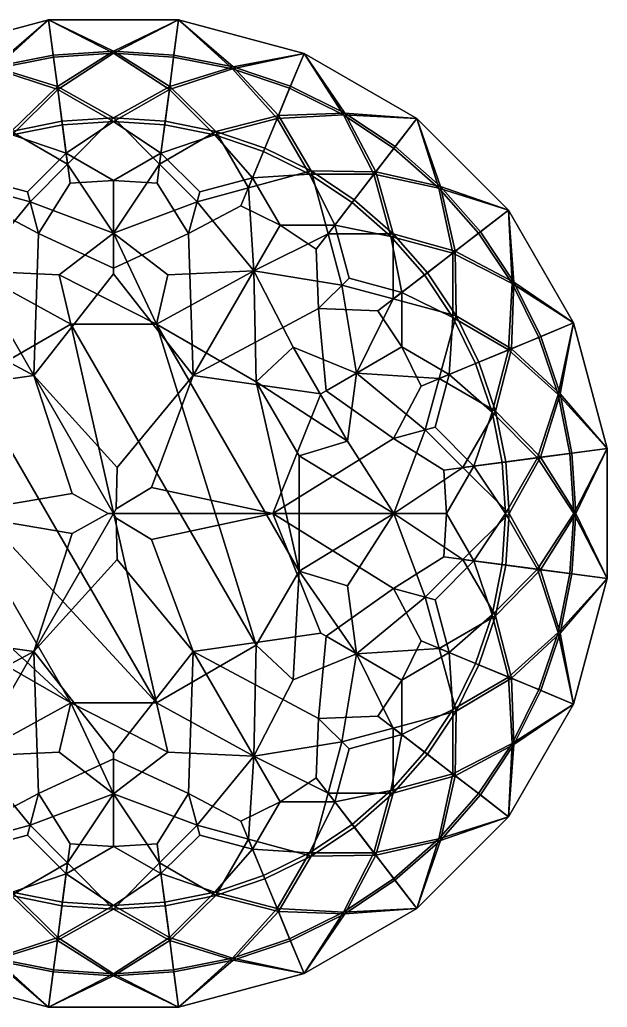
# Model space of a CAD drawing. Extents: x -1.74 to -0.37, y -0.68 to 0.68.
# Drawn here: x -1.185 to -0.37, y -0.685 to 0.685 of the extents above; entities that cross this region are included whole.
import ezdxf

# ---------------------------------------------------------------- set-up
doc = ezdxf.new("R2010")
doc.units = 0
doc.layers.add('Cylinder4', color=15, linetype='CONTINUOUS')

msp = doc.modelspace()

# ---------------------------------------------------------------- linework, layer by layer
at = {"layer": 'Cylinder4', "color": 0}
for points in [[(-1.318884, 0.637855, 0.669455), (-1.144791, 0.684504, 0.669455), (-1.144791, 0.684504, 0.686345), (-1.318884, 0.637855, 0.686345)], [(-1.2198, 0.61629, 0.557968), (-1.144791, 0.684504, 0.669455), (-1.318884, 0.637855, 0.669455)], [(-1.220642, 0.619139, 0.746226), (-1.318884, 0.637855, 0.686345), (-1.144791, 0.684504, 0.686345)], [(-1.138354, 0.635607, 0.746129), (-1.220642, 0.619139, 0.746226), (-1.144791, 0.684504, 0.686345)], [(-1.137953, 0.63257, 0.55797), (-1.144791, 0.684504, 0.669455), (-1.2198, 0.61629, 0.557968)], [(-1.144791, 0.684504, 0.669455), (-0.964556, 0.684506, 0.669455), (-0.964556, 0.684506, 0.686344), (-1.144791, 0.684504, 0.686345)], [(-1.144791, 0.684504, 0.669455), (-1.054667, 0.638029, 0.557969), (-0.964556, 0.684506, 0.669455)], [(-1.054743, 0.640999, 0.746226), (-1.144791, 0.684504, 0.686345), (-0.964556, 0.684506, 0.686344)], [(-1.054667, 0.638029, 0.557969), (-1.144791, 0.684504, 0.669455), (-1.137953, 0.63257, 0.55797)], [(-1.054743, 0.640999, 0.746226), (-1.138354, 0.635607, 0.746129), (-1.144791, 0.684504, 0.686345)], [(-0.970996, 0.635603, 0.746134), (-1.054743, 0.640999, 0.746226), (-0.964556, 0.684506, 0.686344)], [(-0.971393, 0.632571, 0.557969), (-0.964556, 0.684506, 0.669455), (-1.054667, 0.638029, 0.557969)], [(-0.889531, 0.616287, 0.557967), (-0.964556, 0.684506, 0.669455), (-0.971393, 0.632571, 0.557969)], [(-0.888835, 0.619175, 0.746226), (-0.970996, 0.635603, 0.746134), (-0.964556, 0.684506, 0.686344)], [(-0.964556, 0.684506, 0.669455), (-0.790463, 0.637859, 0.669455), (-0.790463, 0.637859, 0.686344), (-0.964556, 0.684506, 0.686344)], [(-0.964556, 0.684506, 0.669455), (-0.889531, 0.616287, 0.557967), (-0.790463, 0.637859, 0.669455)], [(-0.888835, 0.619175, 0.746226), (-0.964556, 0.684506, 0.686344), (-0.790463, 0.637859, 0.686344)], [(-1.132612, 0.591986, 0.793541), (-1.220642, 0.619139, 0.746226), (-1.138354, 0.635607, 0.746129)], [(-1.137953, 0.63257, 0.55797), (-1.2198, 0.61629, 0.557968), (-1.132067, 0.587859, 0.472184)], [(-1.054743, 0.640999, 0.746226), (-1.132612, 0.591986, 0.793541), (-1.138354, 0.635607, 0.746129)], [(-1.137953, 0.63257, 0.55797), (-1.132067, 0.587859, 0.472184), (-1.054667, 0.638029, 0.557969)], [(-0.976738, 0.59199, 0.793537), (-1.05467, 0.548406, 0.835611), (-1.132612, 0.591986, 0.793541), (-1.054743, 0.640999, 0.746226)], [(-1.132067, 0.587859, 0.472184), (-1.054661, 0.543377, 0.396122), (-0.977279, 0.58786, 0.472185), (-1.054667, 0.638029, 0.557969)], [(-0.976738, 0.59199, 0.793537), (-1.054743, 0.640999, 0.746226), (-0.970996, 0.635603, 0.746134)], [(-0.971393, 0.632571, 0.557969), (-1.054667, 0.638029, 0.557969), (-0.977279, 0.58786, 0.472185)], [(-0.971393, 0.632571, 0.557969), (-0.977279, 0.58786, 0.472185), (-0.889531, 0.616287, 0.557967)], [(-0.888835, 0.619175, 0.746226), (-0.976738, 0.59199, 0.793537), (-0.970996, 0.635603, 0.746134)], [(-0.810507, 0.589465, 0.557973), (-0.790463, 0.637859, 0.669455), (-0.889531, 0.616287, 0.557967)], [(-0.809342, 0.592287, 0.746137), (-0.888835, 0.619175, 0.746226), (-0.790463, 0.637859, 0.686344)], [(-0.735651, 0.552546, 0.557963), (-0.790463, 0.637859, 0.669455), (-0.810507, 0.589465, 0.557973)], [(-0.734231, 0.555158, 0.746224), (-0.809342, 0.592287, 0.746137), (-0.790463, 0.637859, 0.686344)], [(-0.790463, 0.637859, 0.669455), (-0.634376, 0.547744, 0.669456), (-0.634376, 0.547744, 0.686343), (-0.790463, 0.637859, 0.686344)], [(-0.790463, 0.637859, 0.669455), (-0.735651, 0.552546, 0.557963), (-0.634376, 0.547744, 0.669456)], [(-0.734231, 0.555158, 0.746224), (-0.790463, 0.637859, 0.686344), (-0.634376, 0.547744, 0.686343)], [(-1.132612, 0.591986, 0.793541), (-1.196611, 0.52972, 0.83561), (-1.283173, 0.551644, 0.793539), (-1.220642, 0.619139, 0.746226)], [(-1.281579, 0.547794, 0.47218), (-1.195296, 0.524863, 0.396118), (-1.132067, 0.587859, 0.472184), (-1.2198, 0.61629, 0.557968)], [(-0.977279, 0.58786, 0.472185), (-0.914023, 0.52486, 0.396123), (-0.827767, 0.547797, 0.472179), (-0.889531, 0.616287, 0.557967)], [(-0.826176, 0.551648, 0.793538), (-0.912731, 0.529718, 0.835611), (-0.976738, 0.59199, 0.793537), (-0.888835, 0.619175, 0.746226)], [(-0.810507, 0.589465, 0.557973), (-0.889531, 0.616287, 0.557967), (-0.827767, 0.547797, 0.472179)], [(-0.826176, 0.551648, 0.793538), (-0.888835, 0.619175, 0.746226), (-0.809342, 0.592287, 0.746137)], [(-1.196611, 0.52972, 0.83561), (-1.132612, 0.591986, 0.793541), (-1.126256, 0.543712, 0.835613)], [(-1.126256, 0.543712, 0.835613), (-1.132612, 0.591986, 0.793541), (-1.05467, 0.548406, 0.835611)], [(-1.05467, 0.548406, 0.835611), (-0.976738, 0.59199, 0.793537), (-0.983095, 0.54371, 0.835615)], [(-0.983095, 0.54371, 0.835615), (-0.976738, 0.59199, 0.793537), (-0.912731, 0.529718, 0.835611)], [(-0.810507, 0.589465, 0.557973), (-0.827767, 0.547797, 0.472179), (-0.735651, 0.552546, 0.557963)], [(-0.734231, 0.555158, 0.746224), (-0.826176, 0.551648, 0.793538), (-0.809342, 0.592287, 0.746137)], [(-1.195296, 0.524863, 0.396118), (-1.125593, 0.538693, 0.396071), (-1.132067, 0.587859, 0.472184)], [(-1.125593, 0.538693, 0.396071), (-1.054661, 0.543377, 0.396122), (-1.132067, 0.587859, 0.472184)], [(-1.054661, 0.543377, 0.396122), (-0.983751, 0.538696, 0.396074), (-0.977279, 0.58786, 0.472185)], [(-0.983751, 0.538696, 0.396074), (-0.914023, 0.52486, 0.396123), (-0.977279, 0.58786, 0.472185)], [(-1.118458, 0.484485, 0.882035), (-1.126256, 0.543712, 0.835613), (-1.05467, 0.548406, 0.835611)], [(-1.118458, 0.484485, 0.882035), (-1.05467, 0.548406, 0.835611), (-0.990891, 0.484486, 0.882034), (-1.054673, 0.388713, 0.951592)], [(-1.05467, 0.548406, 0.835611), (-0.983095, 0.54371, 0.835615), (-0.990891, 0.484486, 0.882034)], [(-0.914023, 0.52486, 0.396123), (-0.846739, 0.501991, 0.396083), (-0.827767, 0.547797, 0.472179)], [(-0.912731, 0.529718, 0.835611), (-0.826176, 0.551648, 0.793538), (-0.844813, 0.506657, 0.835616)], [(-0.846739, 0.501991, 0.396083), (-0.782973, 0.470575, 0.396122), (-0.827767, 0.547797, 0.472179)], [(-0.844813, 0.506657, 0.835616), (-0.826176, 0.551648, 0.793538), (-0.780465, 0.474929, 0.835613)], [(-0.827767, 0.547797, 0.472179), (-0.782973, 0.470575, 0.396122), (-0.693718, 0.470405, 0.472179), (-0.735651, 0.552546, 0.557963)], [(-0.691185, 0.473714, 0.793537), (-0.780465, 0.474929, 0.835613), (-0.826176, 0.551648, 0.793538), (-0.734231, 0.555158, 0.746224)], [(-0.666262, 0.506187, 0.557975), (-0.634376, 0.547744, 0.669456), (-0.735651, 0.552546, 0.557963)], [(-0.666262, 0.506187, 0.557975), (-0.735651, 0.552546, 0.557963), (-0.693718, 0.470405, 0.472179)], [(-0.664412, 0.508605, 0.746145), (-0.734231, 0.555158, 0.746224), (-0.634376, 0.547744, 0.686343)], [(-0.691185, 0.473714, 0.793537), (-0.734231, 0.555158, 0.746224), (-0.664412, 0.508605, 0.746145)], [(-0.603511, 0.451146, 0.557958), (-0.634376, 0.547744, 0.669456), (-0.666262, 0.506187, 0.557975)], [(-0.601464, 0.453304, 0.746226), (-0.664412, 0.508605, 0.746145), (-0.634376, 0.547744, 0.686343)], [(-0.634376, 0.547744, 0.669456), (-0.50693, 0.4203, 0.669457), (-0.506929, 0.4203, 0.686342), (-0.634376, 0.547744, 0.686343)], [(-0.634376, 0.547744, 0.669456), (-0.603511, 0.451146, 0.557958), (-0.50693, 0.4203, 0.669457)], [(-0.601464, 0.453304, 0.746226), (-0.634376, 0.547744, 0.686343), (-0.506929, 0.4203, 0.686342)], [(-1.196611, 0.52972, 0.83561), (-1.126256, 0.543712, 0.835613), (-1.118458, 0.484485, 0.882035)], [(-1.195296, 0.524863, 0.396118), (-1.12041, 0.499321, 0.341187), (-1.125593, 0.538693, 0.396071)], [(-1.12041, 0.499321, 0.341187), (-1.054661, 0.543377, 0.396122), (-1.125593, 0.538693, 0.396071)], [(-1.054674, 0.461687, 0.294263), (-0.988935, 0.499318, 0.341183), (-1.054661, 0.543377, 0.396122), (-1.12041, 0.499321, 0.341187)], [(-1.054661, 0.543377, 0.396122), (-0.988935, 0.499318, 0.341183), (-0.983751, 0.538696, 0.396074)], [(-0.990891, 0.484486, 0.882034), (-0.983095, 0.54371, 0.835615), (-0.912731, 0.529718, 0.835611)], [(-0.988935, 0.499318, 0.341183), (-0.914023, 0.52486, 0.396123), (-0.983751, 0.538696, 0.396074)], [(-1.174166, 0.445953, 0.29426), (-1.12041, 0.499321, 0.341187), (-1.195296, 0.524863, 0.396118), (-1.247405, 0.465292, 0.341187)], [(-1.241678, 0.451466, 0.882036), (-1.196611, 0.52972, 0.83561), (-1.118458, 0.484485, 0.882035), (-1.170499, 0.432273, 0.908881)], [(-0.990891, 0.484486, 0.882034), (-0.912731, 0.529718, 0.835611), (-0.86767, 0.451471, 0.882033), (-0.938844, 0.432274, 0.908879)], [(-0.935181, 0.445957, 0.294262), (-0.86194, 0.465292, 0.341185), (-0.914023, 0.52486, 0.396123), (-0.988935, 0.499318, 0.341183)], [(-0.914023, 0.52486, 0.396123), (-0.86194, 0.465292, 0.341185), (-0.846739, 0.501991, 0.396083)], [(-0.912731, 0.529718, 0.835611), (-0.844813, 0.506657, 0.835616), (-0.86767, 0.451471, 0.882033)], [(-0.86767, 0.451471, 0.882033), (-0.844813, 0.506657, 0.835616), (-0.780465, 0.474929, 0.835613)], [(-0.601464, 0.453304, 0.746226), (-0.691185, 0.473714, 0.793537), (-0.664412, 0.508605, 0.746145)], [(-1.174166, 0.445953, 0.29426), (-1.158638, 0.388002, 0.227137), (-1.114935, 0.457738, 0.294264), (-1.12041, 0.499321, 0.341187)], [(-1.114935, 0.457738, 0.294264), (-1.054674, 0.461687, 0.294263), (-1.12041, 0.499321, 0.341187)], [(-1.054674, 0.461687, 0.294263), (-0.994408, 0.457747, 0.294272), (-0.988935, 0.499318, 0.341183)], [(-0.988935, 0.499318, 0.341183), (-0.994408, 0.457747, 0.294272), (-0.950706, 0.388011, 0.227146), (-0.935181, 0.445957, 0.294262)], [(-0.86194, 0.465292, 0.341185), (-0.782973, 0.470575, 0.396122), (-0.846739, 0.501991, 0.396083)], [(-0.666262, 0.506187, 0.557975), (-0.693718, 0.470405, 0.472179), (-0.603511, 0.451146, 0.557958)], [(-1.118458, 0.484485, 0.882035), (-1.054673, 0.388713, 0.951592), (-1.170499, 0.432273, 0.908881)], [(-0.990891, 0.484486, 0.882034), (-0.938844, 0.432274, 0.908879), (-1.054673, 0.388713, 0.951592)], [(-0.86767, 0.451471, 0.882033), (-0.780465, 0.474929, 0.835613), (-0.757193, 0.387691, 0.882032), (-0.860315, 0.336636, 0.951592)], [(-0.82383, 0.399835, 0.294263), (-0.74808, 0.399558, 0.341188), (-0.782973, 0.470575, 0.396122), (-0.86194, 0.465292, 0.341185)], [(-0.782973, 0.470575, 0.396122), (-0.723897, 0.431073, 0.396087), (-0.693718, 0.470405, 0.472179)], [(-0.782973, 0.470575, 0.396122), (-0.74808, 0.399558, 0.341188), (-0.723897, 0.431073, 0.396087)], [(-0.780465, 0.474929, 0.835613), (-0.691185, 0.473714, 0.793537), (-0.720836, 0.435075, 0.83562)], [(-0.780465, 0.474929, 0.835613), (-0.720836, 0.435075, 0.83562), (-0.757193, 0.387691, 0.882032)], [(-0.723897, 0.431073, 0.396087), (-0.670436, 0.384219, 0.396121), (-0.693718, 0.470405, 0.472179)], [(-0.720836, 0.435075, 0.83562), (-0.691185, 0.473714, 0.793537), (-0.666886, 0.387772, 0.835616)], [(-0.693718, 0.470405, 0.472179), (-0.670436, 0.384219, 0.396121), (-0.584266, 0.360956, 0.472182), (-0.603511, 0.451146, 0.557958)], [(-0.580965, 0.363496, 0.793537), (-0.666886, 0.387772, 0.835616), (-0.691185, 0.473714, 0.793537), (-0.601464, 0.453304, 0.746226)], [(-1.247405, 0.465292, 0.341187), (-1.231354, 0.426542, 0.294262), (-1.158638, 0.388002, 0.227137), (-1.174166, 0.445953, 0.29426)], [(-1.054674, 0.461687, 0.294263), (-1.114935, 0.457738, 0.294264), (-1.158638, 0.388002, 0.227137), (-1.054675, 0.340282, 0.172396)], [(-0.950706, 0.388011, 0.227146), (-0.994408, 0.457747, 0.294272), (-1.054674, 0.461687, 0.294263), (-1.054675, 0.340282, 0.172396)], [(-0.935181, 0.445957, 0.294262), (-0.950706, 0.388011, 0.227146), (-0.877987, 0.426551, 0.29427), (-0.86194, 0.465292, 0.341185)], [(-0.877987, 0.426551, 0.29427), (-0.82383, 0.399835, 0.294263), (-0.86194, 0.465292, 0.341185)], [(-0.546084, 0.390261, 0.74616), (-0.601464, 0.453304, 0.746226), (-0.506929, 0.4203, 0.686342)], [(-0.580965, 0.363496, 0.793537), (-0.601464, 0.453304, 0.746226), (-0.546084, 0.390261, 0.74616)], [(-1.241678, 0.451466, 0.882036), (-1.170499, 0.432273, 0.908881), (-1.24903, 0.336637, 0.951591)], [(-0.86767, 0.451471, 0.882033), (-0.860315, 0.336636, 0.951592), (-0.938844, 0.432274, 0.908879)], [(-0.548487, 0.38841, 0.55797), (-0.50693, 0.4203, 0.669457), (-0.603511, 0.451146, 0.557958)], [(-0.548487, 0.38841, 0.55797), (-0.603511, 0.451146, 0.557958), (-0.584266, 0.360956, 0.472182)], [(-1.231354, 0.426542, 0.294262), (-1.285517, 0.399831, 0.294261), (-1.165101, 0.191275, 0.052523), (-1.158638, 0.388002, 0.227137)], [(-1.054673, 0.388713, 0.951592), (-1.129959, 0.330963, 0.973126), (-1.24903, 0.336637, 0.951591), (-1.170499, 0.432273, 0.908881)], [(-1.054673, 0.388713, 0.951592), (-0.938844, 0.432274, 0.908879), (-0.860315, 0.336636, 0.951592), (-0.979384, 0.330961, 0.973127)], [(-0.944251, 0.191275, 0.052521), (-0.82383, 0.399835, 0.294263), (-0.877987, 0.426551, 0.29427), (-0.950706, 0.388011, 0.227146)], [(-0.757193, 0.387691, 0.882032), (-0.720836, 0.435075, 0.83562), (-0.666886, 0.387772, 0.835616)], [(-0.74808, 0.399558, 0.341188), (-0.670436, 0.384219, 0.396121), (-0.723897, 0.431073, 0.396087)], [(-0.502121, 0.319004, 0.557952), (-0.50693, 0.4203, 0.669457), (-0.548487, 0.38841, 0.55797)], [(-0.499583, 0.320559, 0.746227), (-0.546084, 0.390261, 0.74616), (-0.506929, 0.4203, 0.686342)], [(-0.50693, 0.4203, 0.669457), (-0.416812, 0.264213, 0.669458), (-0.416812, 0.264213, 0.686342), (-0.506929, 0.4203, 0.686342)], [(-0.50693, 0.4203, 0.669457), (-0.502121, 0.319004, 0.557952), (-0.416812, 0.264213, 0.669458)], [(-0.499583, 0.320559, 0.746227), (-0.506929, 0.4203, 0.686342), (-0.416812, 0.264213, 0.686342)], [(-1.165101, 0.191275, 0.052523), (-1.285517, 0.399831, 0.294261), (-1.335737, 0.366284, 0.294269), (-1.338723, 0.284041, 0.22715)], [(-0.770628, 0.284045, 0.227146), (-0.773609, 0.366287, 0.294269), (-0.82383, 0.399835, 0.294263), (-0.944251, 0.191275, 0.052521)], [(-0.82383, 0.399835, 0.294263), (-0.773609, 0.366287, 0.294269), (-0.74808, 0.399558, 0.341188)], [(-0.74808, 0.399558, 0.341188), (-0.773609, 0.366287, 0.294269), (-0.770628, 0.284045, 0.227146), (-0.728209, 0.326465, 0.294264)], [(-0.728209, 0.326465, 0.294264), (-0.655114, 0.306591, 0.341186), (-0.670436, 0.384219, 0.396121), (-0.74808, 0.399558, 0.341188)], [(-1.165101, 0.191275, 0.052523), (-1.054675, 0.332104, 0.165105), (-1.054675, 0.340282, 0.172396), (-1.158638, 0.388002, 0.227137)], [(-1.054673, 0.388713, 0.951592), (-0.995301, 0.262696, 0.998582), (-1.129959, 0.330963, 0.973126)], [(-1.054675, 0.332104, 0.165105), (-0.944251, 0.191275, 0.052521), (-0.950706, 0.388011, 0.227146), (-1.054675, 0.340282, 0.172396)], [(-0.979384, 0.330961, 0.973127), (-0.995301, 0.262696, 0.998582), (-1.054673, 0.388713, 0.951592)], [(-0.757193, 0.387691, 0.882032), (-0.738223, 0.316443, 0.90888), (-0.860315, 0.336636, 0.951592)], [(-0.757193, 0.387691, 0.882032), (-0.666886, 0.387772, 0.835616), (-0.66699, 0.297486, 0.882034), (-0.738223, 0.316443, 0.90888)], [(-0.670436, 0.384219, 0.396121), (-0.623596, 0.330775, 0.39609), (-0.584266, 0.360956, 0.472182)], [(-0.670436, 0.384219, 0.396121), (-0.655114, 0.306591, 0.341186), (-0.623596, 0.330775, 0.39609)], [(-0.666886, 0.387772, 0.835616), (-0.619604, 0.333848, 0.835619), (-0.66699, 0.297486, 0.882034)], [(-0.666886, 0.387772, 0.835616), (-0.580965, 0.363496, 0.793537), (-0.619604, 0.333848, 0.835619)], [(-0.548487, 0.38841, 0.55797), (-0.584266, 0.360956, 0.472182), (-0.502121, 0.319004, 0.557952)], [(-0.499583, 0.320559, 0.746227), (-0.580965, 0.363496, 0.793537), (-0.546084, 0.390261, 0.74616)], [(-0.623596, 0.330775, 0.39609), (-0.584085, 0.27168, 0.39612), (-0.584266, 0.360956, 0.472182)], [(-0.619604, 0.333848, 0.835619), (-0.580965, 0.363496, 0.793537), (-0.579737, 0.274197, 0.835614)], [(-0.584266, 0.360956, 0.472182), (-0.584085, 0.27168, 0.39612), (-0.506871, 0.226908, 0.472183), (-0.502121, 0.319004, 0.557952)], [(-0.503029, 0.228506, 0.79354), (-0.579737, 0.274197, 0.835614), (-0.580965, 0.363496, 0.793537), (-0.499583, 0.320559, 0.746227)], [(-1.252484, 0.182758, 0.998585), (-1.24903, 0.336637, 0.951591), (-1.11404, 0.262692, 0.998584)], [(-1.24903, 0.336637, 0.951591), (-1.129959, 0.330963, 0.973126), (-1.11404, 0.262692, 0.998584)], [(-1.054675, 0.332104, 0.165105), (-1.165101, 0.191275, 0.052523), (-1.049778, 0.06362, -0.04953), (-0.944251, 0.191275, 0.052521)], [(-0.995301, 0.262696, 0.998582), (-1.11404, 0.262692, 0.998584), (-1.129959, 0.330963, 0.973126)], [(-0.995301, 0.262696, 0.998582), (-0.979384, 0.330961, 0.973127), (-0.860315, 0.336636, 0.951592)], [(-0.995301, 0.262696, 0.998582), (-0.860315, 0.336636, 0.951592), (-0.856854, 0.182758, 0.998584)], [(-0.860315, 0.336636, 0.951592), (-0.738223, 0.316443, 0.90888), (-0.71804, 0.194353, 0.951595), (-0.80569, 0.230677, 0.973127)], [(-0.860315, 0.336636, 0.951592), (-0.80569, 0.230677, 0.973127), (-0.856854, 0.182758, 0.998584)], [(-0.66699, 0.297486, 0.882034), (-0.619604, 0.333848, 0.835619), (-0.579737, 0.274197, 0.835614)], [(-0.655114, 0.306591, 0.341186), (-0.584085, 0.27168, 0.39612), (-0.623596, 0.330775, 0.39609)], [(-0.728209, 0.326465, 0.294264), (-0.770628, 0.284045, 0.227146), (-0.68838, 0.281064, 0.294273), (-0.655114, 0.306591, 0.341186)], [(-0.66699, 0.297486, 0.882034), (-0.71804, 0.194353, 0.951595), (-0.738223, 0.316443, 0.90888)], [(-0.465209, 0.244165, 0.557965), (-0.502121, 0.319004, 0.557952), (-0.506871, 0.226908, 0.472183)], [(-0.503029, 0.228506, 0.79354), (-0.499583, 0.320559, 0.746227), (-0.462416, 0.245328, 0.746171)], [(-0.465209, 0.244165, 0.557965), (-0.416812, 0.264213, 0.669458), (-0.502121, 0.319004, 0.557952)], [(-0.462416, 0.245328, 0.746171), (-0.499583, 0.320559, 0.746227), (-0.416812, 0.264213, 0.686342)], [(-0.68838, 0.281064, 0.294273), (-0.654838, 0.230848, 0.294263), (-0.655114, 0.306591, 0.341186)], [(-0.654838, 0.230848, 0.294263), (-0.589378, 0.192731, 0.341184), (-0.584085, 0.27168, 0.39612), (-0.655114, 0.306591, 0.341186)], [(-0.66699, 0.297486, 0.882034), (-0.579737, 0.274197, 0.835614), (-0.603203, 0.187012, 0.882033), (-0.71804, 0.194353, 0.951595)], [(-1.342292, 0.166059, 0.165114), (-1.165101, 0.191275, 0.052523), (-1.338723, 0.284041, 0.22715), (-1.349346, 0.170132, 0.172376)], [(-0.944251, 0.191275, 0.052521), (-0.767071, 0.166057, 0.165099), (-0.76001, 0.170133, 0.172367), (-0.770628, 0.284045, 0.227146)], [(-0.76001, 0.170133, 0.172367), (-0.654838, 0.230848, 0.294263), (-0.68838, 0.281064, 0.294273), (-0.770628, 0.284045, 0.227146)], [(-0.579737, 0.274197, 0.835614), (-0.548022, 0.20987, 0.835619), (-0.603203, 0.187012, 0.882033)], [(-0.579737, 0.274197, 0.835614), (-0.503029, 0.228506, 0.79354), (-0.548022, 0.20987, 0.835619)], [(-1.11404, 0.262692, 0.998584), (-0.9953, -0.262704, 0.998581), (-1.252484, 0.182758, 0.998585)], [(-0.995301, 0.262696, 0.998582), (-0.856849, -0.182764, 0.998582), (-1.11404, 0.262692, 0.998584)], [(-0.856849, -0.182764, 0.998582), (-0.9953, -0.262704, 0.998581), (-1.11404, 0.262692, 0.998584)], [(-0.797475, -0.079941, 0.99858), (-0.856849, -0.182764, 0.998582), (-0.995301, 0.262696, 0.998582)], [(-0.856854, 0.182758, 0.998584), (-0.797475, -0.079941, 0.99858), (-0.995301, 0.262696, 0.998582)], [(-0.584085, 0.27168, 0.39612), (-0.589378, 0.192731, 0.341184), (-0.552669, 0.207936, 0.396097)], [(-0.584085, 0.27168, 0.39612), (-0.552669, 0.207936, 0.396097), (-0.506871, 0.226908, 0.472183)], [(-0.438386, 0.165125, 0.557948), (-0.416812, 0.264213, 0.669458), (-0.465209, 0.244165, 0.557965)], [(-0.435532, 0.165966, 0.74623), (-0.462416, 0.245328, 0.746171), (-0.416812, 0.264213, 0.686342)], [(-0.416812, 0.264213, 0.669458), (-0.438386, 0.165125, 0.557948), (-0.370162, 0.090121, 0.669459)], [(-0.435532, 0.165966, 0.74623), (-0.416812, 0.264213, 0.686342), (-0.370162, 0.090121, 0.686342)], [(-0.416812, 0.264213, 0.669458), (-0.370162, 0.090121, 0.669459), (-0.370162, 0.090121, 0.686342), (-0.416812, 0.264213, 0.686342)], [(-0.465209, 0.244165, 0.557965), (-0.506871, 0.226908, 0.472183), (-0.438386, 0.165125, 0.557948)], [(-0.435532, 0.165966, 0.74623), (-0.503029, 0.228506, 0.79354), (-0.462416, 0.245328, 0.746171)], [(-0.80569, 0.230677, 0.973127), (-0.730406, 0.100282, 0.973127), (-0.856854, 0.182758, 0.998584)], [(-0.71804, 0.194353, 0.951595), (-0.730406, 0.100282, 0.973127), (-0.80569, 0.230677, 0.973127)], [(-0.666656, 0.103969, 0.227149), (-0.628115, 0.176685, 0.294273), (-0.654838, 0.230848, 0.294263), (-0.76001, 0.170133, 0.172367)], [(-0.654838, 0.230848, 0.294263), (-0.628115, 0.176685, 0.294273), (-0.589378, 0.192731, 0.341184)], [(-0.552669, 0.207936, 0.396097), (-0.529805, 0.140624, 0.396118), (-0.506871, 0.226908, 0.472183)], [(-0.548022, 0.20987, 0.835619), (-0.503029, 0.228506, 0.79354), (-0.524953, 0.141934, 0.835614)], [(-0.506871, 0.226908, 0.472183), (-0.529805, 0.140624, 0.396118), (-0.466809, 0.077396, 0.472183), (-0.438386, 0.165125, 0.557948)], [(-0.462687, 0.077944, 0.793543), (-0.524953, 0.141934, 0.835614), (-0.503029, 0.228506, 0.79354), (-0.435532, 0.165966, 0.74623)], [(-0.603203, 0.187012, 0.882033), (-0.548022, 0.20987, 0.835619), (-0.524953, 0.141934, 0.835614)], [(-0.589378, 0.192731, 0.341184), (-0.529805, 0.140624, 0.396118), (-0.552669, 0.207936, 0.396097)], [(-0.730406, 0.100282, 0.973127), (-0.71804, 0.194353, 0.951595), (-0.622398, 0.115822, 0.908882), (-0.665966, -0.000001, 0.951598)], [(-0.603203, 0.187012, 0.882033), (-0.622398, 0.115822, 0.908882), (-0.71804, 0.194353, 0.951595)], [(-0.589378, 0.192731, 0.341184), (-0.628115, 0.176685, 0.294273), (-0.666656, 0.103969, 0.227149), (-0.608713, 0.119497, 0.294264)], [(-0.608713, 0.119497, 0.294264), (-0.55535, 0.065737, 0.341184), (-0.529805, 0.140624, 0.396118), (-0.589378, 0.192731, 0.341184)], [(-1.165101, 0.191275, 0.052523), (-1.342292, 0.166059, 0.165114), (-1.275446, 0.00001, 0.052442), (-1.112221, 0.027579, -0.049527)], [(-1.252484, 0.182758, 0.998585), (-0.9953, -0.262704, 0.998581), (-1.31186, 0.079928, 0.998582)], [(-1.165101, 0.191275, 0.052523), (-1.054679, -0.000013, -0.083386), (-1.050941, 0.006462, -0.080825), (-1.049778, 0.06362, -0.04953)], [(-1.054679, -0.000013, -0.083386), (-1.165101, 0.191275, 0.052523), (-1.112221, 0.027579, -0.049527), (-1.06211, -0.000011, -0.08084)], [(-0.944251, 0.191275, 0.052521), (-1.049778, 0.06362, -0.04953), (-1.050941, 0.006462, -0.080825), (-1.00202, 0.036048, -0.04953)], [(-0.833878, 0.000015, 0.052467), (-0.767071, 0.166057, 0.165099), (-0.944251, 0.191275, 0.052521), (-1.00202, 0.036048, -0.04953)], [(-0.730406, 0.100282, 0.973127), (-0.797477, 0.079935, 0.99858), (-0.856854, 0.182758, 0.998584)], [(-0.797477, 0.079935, 0.99858), (-0.797475, -0.079941, 0.99858), (-0.856854, 0.182758, 0.998584)], [(-0.603203, 0.187012, 0.882033), (-0.524953, 0.141934, 0.835614), (-0.570189, 0.06379, 0.882037), (-0.622398, 0.115822, 0.908882)], [(-0.767071, 0.166057, 0.165099), (-0.833878, 0.000015, 0.052467), (-0.666656, 0.103969, 0.227149), (-0.76001, 0.170133, 0.172367)], [(-0.422102, 0.083282, 0.557961), (-0.438386, 0.165125, 0.557948), (-0.466809, 0.077396, 0.472183)], [(-0.462687, 0.077944, 0.793543), (-0.435532, 0.165966, 0.74623), (-0.419111, 0.08368, 0.746183)], [(-0.422102, 0.083282, 0.557961), (-0.370162, 0.090121, 0.669459), (-0.438386, 0.165125, 0.557948)], [(-0.419111, 0.08368, 0.746183), (-0.435532, 0.165966, 0.74623), (-0.370162, 0.090121, 0.686342)], [(-0.524953, 0.141934, 0.835614), (-0.510966, 0.071589, 0.835617), (-0.570189, 0.06379, 0.882037)], [(-0.529805, 0.140624, 0.396118), (-0.55535, 0.065737, 0.341184), (-0.515953, 0.070924, 0.396102)], [(-0.529805, 0.140624, 0.396118), (-0.515953, 0.070924, 0.396102), (-0.466809, 0.077396, 0.472183)], [(-0.524953, 0.141934, 0.835614), (-0.462687, 0.077944, 0.793543), (-0.510966, 0.071589, 0.835617)], [(-0.608713, 0.119497, 0.294264), (-0.666656, 0.103969, 0.227149), (-0.596917, 0.060264, 0.294277), (-0.55535, 0.065737, 0.341184)], [(-0.570189, 0.06379, 0.882037), (-0.665966, -0.000001, 0.951598), (-0.622398, 0.115822, 0.908882)], [(-0.833878, 0.000015, 0.052467), (-0.592981, 0.000004, 0.294263), (-0.596917, 0.060264, 0.294277), (-0.666656, 0.103969, 0.227149)], [(-0.797477, 0.079935, 0.99858), (-0.730406, 0.100282, 0.973127), (-0.665966, -0.000001, 0.951598)], [(-0.422102, 0.083282, 0.557961), (-0.466809, 0.077396, 0.472183), (-0.416651, -0.00001, 0.557941)], [(-0.413673, 0.000067, 0.74623), (-0.462687, 0.077944, 0.793543), (-0.419111, 0.08368, 0.746183)], [(-0.416651, -0.00001, 0.557941), (-0.370162, 0.090121, 0.669459), (-0.422102, 0.083282, 0.557961)], [(-0.413673, 0.000067, 0.74623), (-0.419111, 0.08368, 0.746183), (-0.370162, 0.090121, 0.686342)], [(-0.370162, 0.090121, 0.669459), (-0.416651, -0.00001, 0.557941), (-0.370162, -0.090112, 0.669459)], [(-0.413673, 0.000067, 0.74623), (-0.370162, 0.090121, 0.686342), (-0.370162, -0.090113, 0.686343)], [(-0.370162, 0.090121, 0.669459), (-0.370162, -0.090112, 0.669459), (-0.370162, -0.090113, 0.686343), (-0.370162, 0.090121, 0.686342)], [(-1.31186, 0.079928, 0.998582), (-1.114042, -0.262706, 0.99858), (-1.311859, -0.079934, 0.998582)], [(-0.9953, -0.262704, 0.998581), (-1.114042, -0.262706, 0.99858), (-1.31186, 0.079928, 0.998582)], [(-0.797477, 0.079935, 0.99858), (-0.665966, -0.000001, 0.951598), (-0.797475, -0.079941, 0.99858)], [(-0.570189, 0.06379, 0.882037), (-0.510966, 0.071589, 0.835617), (-0.506271, -0.000005, 0.835617)], [(-0.55535, 0.065737, 0.341184), (-0.511293, -0.000011, 0.396118), (-0.515953, 0.070924, 0.396102)], [(-0.515953, 0.070924, 0.396102), (-0.511293, -0.000011, 0.396118), (-0.466809, 0.077396, 0.472183)], [(-0.466809, 0.077396, 0.472183), (-0.511293, -0.000011, 0.396118), (-0.466807, -0.07739, 0.472185), (-0.416651, -0.00001, 0.557941)], [(-0.510966, 0.071589, 0.835617), (-0.462687, 0.077944, 0.793543), (-0.506271, -0.000005, 0.835617)], [(-0.462685, -0.077928, 0.793543), (-0.506271, -0.000005, 0.835617), (-0.462687, 0.077944, 0.793543), (-0.413673, 0.000067, 0.74623)], [(-0.570189, 0.06379, 0.882037), (-0.506271, -0.000005, 0.835617), (-0.570185, -0.063776, 0.882036), (-0.665966, -0.000001, 0.951598)], [(-0.596917, 0.060264, 0.294277), (-0.592981, 0.000004, 0.294263), (-0.55535, 0.065737, 0.341184)], [(-0.592981, 0.000004, 0.294263), (-0.555352, -0.065735, 0.341181), (-0.511293, -0.000011, 0.396118), (-0.55535, 0.065737, 0.341184)], [(-1.275446, 0.00001, 0.052442), (-1.11222, -0.027588, -0.049527), (-1.06211, -0.000011, -0.08084), (-1.112221, 0.027579, -0.049527)], [(-1.054679, -0.000013, -0.083386), (-0.833878, 0.000015, 0.052467), (-1.00202, 0.036048, -0.04953), (-1.050941, 0.006462, -0.080825)], [(-1.342295, -0.166059, 0.165115), (-1.165032, -0.191141, 0.052393), (-1.11222, -0.027588, -0.049527), (-1.275446, 0.00001, 0.052442)], [(-0.833878, 0.000015, 0.052467), (-1.054679, -0.000013, -0.083386), (-1.05096, -0.006451, -0.080838), (-1.00201, -0.036052, -0.049526)], [(-0.767057, -0.166046, 0.165104), (-0.833878, 0.000015, 0.052467), (-1.00201, -0.036052, -0.049526), (-0.944306, -0.191145, 0.052402)], [(-0.666649, -0.103969, 0.227156), (-0.596914, -0.060264, 0.294279), (-0.592981, 0.000004, 0.294263), (-0.833878, 0.000015, 0.052467)], [(-0.833878, 0.000015, 0.052467), (-0.767057, -0.166046, 0.165104), (-0.760053, -0.170088, 0.172313), (-0.666649, -0.103969, 0.227156)], [(-0.592981, 0.000004, 0.294263), (-0.596914, -0.060264, 0.294279), (-0.555352, -0.065735, 0.341181)], [(-0.462685, -0.077928, 0.793543), (-0.413673, 0.000067, 0.74623), (-0.419121, -0.083664, 0.746196)], [(-0.419121, -0.083664, 0.746196), (-0.413673, 0.000067, 0.74623), (-0.370162, -0.090113, 0.686343)], [(-1.165032, -0.191141, 0.052393), (-1.054679, -0.000013, -0.083386), (-1.06211, -0.000011, -0.08084), (-1.11222, -0.027588, -0.049527)], [(-1.054679, -0.000013, -0.083386), (-1.165032, -0.191141, 0.052393), (-1.049784, -0.063637, -0.049525), (-1.05096, -0.006451, -0.080838)], [(-1.05096, -0.006451, -0.080838), (-1.049784, -0.063637, -0.049525), (-0.944306, -0.191145, 0.052402), (-1.00201, -0.036052, -0.049526)], [(-0.665966, -0.000001, 0.951598), (-0.730406, -0.100287, 0.973127), (-0.797475, -0.079941, 0.99858)], [(-0.665966, -0.000001, 0.951598), (-0.6224, -0.11583, 0.908882), (-0.718041, -0.194353, 0.951598), (-0.730406, -0.100287, 0.973127)], [(-0.570185, -0.063776, 0.882036), (-0.6224, -0.11583, 0.908882), (-0.665966, -0.000001, 0.951598)], [(-0.506271, -0.000005, 0.835617), (-0.51097, -0.071571, 0.835623), (-0.570185, -0.063776, 0.882036)], [(-0.511293, -0.000011, 0.396118), (-0.555352, -0.065735, 0.341181), (-0.51595, -0.070922, 0.396105)], [(-0.511293, -0.000011, 0.396118), (-0.51595, -0.070922, 0.396105), (-0.466807, -0.07739, 0.472185)], [(-0.506271, -0.000005, 0.835617), (-0.462685, -0.077928, 0.793543), (-0.51097, -0.071571, 0.835623)], [(-0.422105, -0.083275, 0.557954), (-0.416651, -0.00001, 0.557941), (-0.466807, -0.07739, 0.472185)], [(-0.422105, -0.083275, 0.557954), (-0.370162, -0.090112, 0.669459), (-0.416651, -0.00001, 0.557941)], [(-1.165032, -0.191141, 0.052393), (-1.054667, -0.332111, 0.165109), (-0.944306, -0.191145, 0.052402), (-1.049784, -0.063637, -0.049525)], [(-0.555352, -0.065735, 0.341181), (-0.596914, -0.060264, 0.294279), (-0.666649, -0.103969, 0.227156), (-0.608714, -0.119491, 0.294261)], [(-0.570185, -0.063776, 0.882036), (-0.524959, -0.141941, 0.835619), (-0.603204, -0.186997, 0.882039), (-0.6224, -0.11583, 0.908882)], [(-0.608714, -0.119491, 0.294261), (-0.58938, -0.192728, 0.34118), (-0.529811, -0.140649, 0.396119), (-0.555352, -0.065735, 0.341181)], [(-0.570185, -0.063776, 0.882036), (-0.51097, -0.071571, 0.835623), (-0.524959, -0.141941, 0.835619)], [(-0.555352, -0.065735, 0.341181), (-0.529811, -0.140649, 0.396119), (-0.51595, -0.070922, 0.396105)], [(-1.114042, -0.262706, 0.99858), (-1.252488, -0.182769, 0.998582), (-1.311859, -0.079934, 0.998582)], [(-0.797475, -0.079941, 0.99858), (-0.805688, -0.23068, 0.973128), (-0.856849, -0.182764, 0.998582)], [(-0.718041, -0.194353, 0.951598), (-0.805688, -0.23068, 0.973128), (-0.797475, -0.079941, 0.99858)], [(-0.730406, -0.100287, 0.973127), (-0.718041, -0.194353, 0.951598), (-0.797475, -0.079941, 0.99858)], [(-0.51595, -0.070922, 0.396105), (-0.529811, -0.140649, 0.396119), (-0.466807, -0.07739, 0.472185)], [(-0.466807, -0.07739, 0.472185), (-0.529811, -0.140649, 0.396119), (-0.506871, -0.226903, 0.472181), (-0.438399, -0.165142, 0.557931)], [(-0.51097, -0.071571, 0.835623), (-0.462685, -0.077928, 0.793543), (-0.524959, -0.141941, 0.835619)], [(-0.503027, -0.228491, 0.793545), (-0.524959, -0.141941, 0.835619), (-0.462685, -0.077928, 0.793543), (-0.4355, -0.165839, 0.746234)], [(-0.422105, -0.083275, 0.557954), (-0.466807, -0.07739, 0.472185), (-0.438399, -0.165142, 0.557931)], [(-0.4355, -0.165839, 0.746234), (-0.462685, -0.077928, 0.793543), (-0.419121, -0.083664, 0.746196)], [(-0.438399, -0.165142, 0.557931), (-0.370162, -0.090112, 0.669459), (-0.422105, -0.083275, 0.557954)], [(-0.370162, -0.090112, 0.669459), (-0.438399, -0.165142, 0.557931), (-0.416809, -0.264206, 0.669461)], [(-0.4355, -0.165839, 0.746234), (-0.419121, -0.083664, 0.746196), (-0.370162, -0.090113, 0.686343)], [(-0.4355, -0.165839, 0.746234), (-0.370162, -0.090113, 0.686343), (-0.416809, -0.264206, 0.686344)], [(-0.370162, -0.090112, 0.669459), (-0.416809, -0.264206, 0.669461), (-0.416809, -0.264206, 0.686344), (-0.370162, -0.090113, 0.686343)], [(-0.760053, -0.170088, 0.172313), (-0.654835, -0.23084, 0.294261), (-0.628106, -0.176688, 0.294283), (-0.666649, -0.103969, 0.227156)], [(-0.608714, -0.119491, 0.294261), (-0.666649, -0.103969, 0.227156), (-0.628106, -0.176688, 0.294283), (-0.58938, -0.192728, 0.34118)], [(-0.603204, -0.186997, 0.882039), (-0.718041, -0.194353, 0.951598), (-0.6224, -0.11583, 0.908882)], [(-0.524959, -0.141941, 0.835619), (-0.548023, -0.209852, 0.835626), (-0.603204, -0.186997, 0.882039)], [(-0.529811, -0.140649, 0.396119), (-0.58938, -0.192728, 0.34118), (-0.552658, -0.207939, 0.396112)], [(-0.529811, -0.140649, 0.396119), (-0.552658, -0.207939, 0.396112), (-0.506871, -0.226903, 0.472181)], [(-0.524959, -0.141941, 0.835619), (-0.503027, -0.228491, 0.793545), (-0.548023, -0.209852, 0.835626)], [(-1.165032, -0.191141, 0.052393), (-1.342295, -0.166059, 0.165115), (-1.349298, -0.170102, 0.172324), (-1.338725, -0.284061, 0.227163)], [(-0.767057, -0.166046, 0.165104), (-0.944306, -0.191145, 0.052402), (-0.770612, -0.284053, 0.227162), (-0.760053, -0.170088, 0.172313)], [(-0.770612, -0.284053, 0.227162), (-0.68837, -0.281072, 0.294284), (-0.654835, -0.23084, 0.294261), (-0.760053, -0.170088, 0.172313)], [(-0.628106, -0.176688, 0.294283), (-0.654835, -0.23084, 0.294261), (-0.58938, -0.192728, 0.34118)], [(-0.465216, -0.244157, 0.557948), (-0.438399, -0.165142, 0.557931), (-0.506871, -0.226903, 0.472181)], [(-0.503027, -0.228491, 0.793545), (-0.4355, -0.165839, 0.746234), (-0.462441, -0.245302, 0.746208)], [(-0.465216, -0.244157, 0.557948), (-0.416809, -0.264206, 0.669461), (-0.438399, -0.165142, 0.557931)], [(-0.462441, -0.245302, 0.746208), (-0.4355, -0.165839, 0.746234), (-0.416809, -0.264206, 0.686344)], [(-1.338725, -0.284061, 0.227163), (-1.335745, -0.366306, 0.294289), (-1.28551, -0.399842, 0.294264), (-1.165032, -0.191141, 0.052393)], [(-1.165032, -0.191141, 0.052393), (-1.28551, -0.399842, 0.294264), (-1.23136, -0.42657, 0.294287), (-1.158639, -0.388031, 0.227163)], [(-1.114042, -0.262706, 0.99858), (-1.249027, -0.336639, 0.951592), (-1.252488, -0.182769, 0.998582)], [(-1.054667, -0.332111, 0.165109), (-1.165032, -0.191141, 0.052393), (-1.158639, -0.388031, 0.227163), (-1.054667, -0.340172, 0.172295)], [(-0.944306, -0.191145, 0.052402), (-1.054667, -0.332111, 0.165109), (-1.054667, -0.340172, 0.172295), (-0.950693, -0.388031, 0.227166)], [(-0.856849, -0.182764, 0.998582), (-0.860316, -0.336631, 0.951597), (-0.9953, -0.262704, 0.998581)], [(-0.950693, -0.388031, 0.227166), (-0.87798, -0.426568, 0.294287), (-0.823822, -0.399831, 0.294261), (-0.944306, -0.191145, 0.052402)], [(-0.944306, -0.191145, 0.052402), (-0.823822, -0.399831, 0.294261), (-0.773598, -0.3663, 0.294285), (-0.770612, -0.284053, 0.227162)], [(-0.856849, -0.182764, 0.998582), (-0.805688, -0.23068, 0.973128), (-0.860316, -0.336631, 0.951597)], [(-0.603204, -0.186997, 0.882039), (-0.579744, -0.274204, 0.835618), (-0.666986, -0.297475, 0.882039), (-0.718041, -0.194353, 0.951598)], [(-0.603204, -0.186997, 0.882039), (-0.548023, -0.209852, 0.835626), (-0.579744, -0.274204, 0.835618)], [(-0.805688, -0.23068, 0.973128), (-0.718041, -0.194353, 0.951598), (-0.738225, -0.316445, 0.908882), (-0.860316, -0.336631, 0.951597)], [(-0.666986, -0.297475, 0.882039), (-0.738225, -0.316445, 0.908882), (-0.718041, -0.194353, 0.951598)], [(-0.654835, -0.23084, 0.294261), (-0.655118, -0.306586, 0.341178), (-0.584099, -0.271698, 0.396117), (-0.58938, -0.192728, 0.34118)], [(-0.58938, -0.192728, 0.34118), (-0.584099, -0.271698, 0.396117), (-0.552658, -0.207939, 0.396112)], [(-0.552658, -0.207939, 0.396112), (-0.584099, -0.271698, 0.396117), (-0.506871, -0.226903, 0.472181)], [(-0.548023, -0.209852, 0.835626), (-0.503027, -0.228491, 0.793545), (-0.579744, -0.274204, 0.835618)], [(-0.654835, -0.23084, 0.294261), (-0.68837, -0.281072, 0.294284), (-0.655118, -0.306586, 0.341178)], [(-0.506871, -0.226903, 0.472181), (-0.584099, -0.271698, 0.396117), (-0.584263, -0.360954, 0.472183), (-0.502143, -0.319018, 0.557926)], [(-0.580965, -0.36348, 0.793549), (-0.579744, -0.274204, 0.835618), (-0.503027, -0.228491, 0.793545), (-0.499523, -0.320442, 0.746236)], [(-0.465216, -0.244157, 0.557948), (-0.506871, -0.226903, 0.472181), (-0.502143, -0.319018, 0.557926)], [(-0.499523, -0.320442, 0.746236), (-0.503027, -0.228491, 0.793545), (-0.462441, -0.245302, 0.746208)], [(-0.502143, -0.319018, 0.557926), (-0.416809, -0.264206, 0.669461), (-0.465216, -0.244157, 0.557948)], [(-0.499523, -0.320442, 0.746236), (-0.462441, -0.245302, 0.746208), (-0.416809, -0.264206, 0.686344)], [(-1.114042, -0.262706, 0.99858), (-1.129957, -0.330966, 0.973127), (-1.249027, -0.336639, 0.951592)], [(-1.114042, -0.262706, 0.99858), (-1.054669, -0.388713, 0.951594), (-1.129957, -0.330966, 0.973127)], [(-0.9953, -0.262704, 0.998581), (-0.979384, -0.330967, 0.973127), (-1.114042, -0.262706, 0.99858)], [(-0.979384, -0.330967, 0.973127), (-1.054669, -0.388713, 0.951594), (-1.114042, -0.262706, 0.99858)], [(-0.860316, -0.336631, 0.951597), (-0.979384, -0.330967, 0.973127), (-0.9953, -0.262704, 0.998581)], [(-0.584099, -0.271698, 0.396117), (-0.655118, -0.306586, 0.341178), (-0.623582, -0.330785, 0.396114)], [(-0.584099, -0.271698, 0.396117), (-0.623582, -0.330785, 0.396114), (-0.584263, -0.360954, 0.472183)], [(-0.416809, -0.264206, 0.669461), (-0.506926, -0.420295, 0.669462), (-0.506926, -0.420295, 0.686344), (-0.416809, -0.264206, 0.686344)], [(-0.416809, -0.264206, 0.669461), (-0.502143, -0.319018, 0.557926), (-0.506926, -0.420295, 0.669462)], [(-0.499523, -0.320442, 0.746236), (-0.416809, -0.264206, 0.686344), (-0.506926, -0.420295, 0.686344)], [(-0.728204, -0.32646, 0.294262), (-0.770612, -0.284053, 0.227162), (-0.773598, -0.3663, 0.294285), (-0.748083, -0.399551, 0.341177)], [(-0.655118, -0.306586, 0.341178), (-0.68837, -0.281072, 0.294284), (-0.770612, -0.284053, 0.227162), (-0.728204, -0.32646, 0.294262)], [(-0.579744, -0.274204, 0.835618), (-0.619597, -0.333837, 0.835622), (-0.666986, -0.297475, 0.882039)], [(-0.579744, -0.274204, 0.835618), (-0.580965, -0.36348, 0.793549), (-0.619597, -0.333837, 0.835622)], [(-0.666986, -0.297475, 0.882039), (-0.666891, -0.387779, 0.835616), (-0.75719, -0.38768, 0.88204), (-0.738225, -0.316445, 0.908882)], [(-0.666986, -0.297475, 0.882039), (-0.619597, -0.333837, 0.835622), (-0.666891, -0.387779, 0.835616)], [(-0.728204, -0.32646, 0.294262), (-0.748083, -0.399551, 0.341177), (-0.670453, -0.384233, 0.396118), (-0.655118, -0.306586, 0.341178)], [(-0.655118, -0.306586, 0.341178), (-0.670453, -0.384233, 0.396118), (-0.623582, -0.330785, 0.396114)], [(-0.75719, -0.38768, 0.88204), (-0.860316, -0.336631, 0.951597), (-0.738225, -0.316445, 0.908882)], [(-0.548496, -0.388398, 0.557943), (-0.502143, -0.319018, 0.557926), (-0.584263, -0.360954, 0.472183)], [(-0.580965, -0.36348, 0.793549), (-0.499523, -0.320442, 0.746236), (-0.54612, -0.390218, 0.746221)], [(-0.548496, -0.388398, 0.557943), (-0.506926, -0.420295, 0.669462), (-0.502143, -0.319018, 0.557926)], [(-0.54612, -0.390218, 0.746221), (-0.499523, -0.320442, 0.746236), (-0.506926, -0.420295, 0.686344)], [(-1.129957, -0.330966, 0.973127), (-1.054669, -0.388713, 0.951594), (-1.170489, -0.432281, 0.908879), (-1.249027, -0.336639, 0.951592)], [(-1.241677, -0.451461, 0.882042), (-1.249027, -0.336639, 0.951592), (-1.170489, -0.432281, 0.908879)], [(-1.158639, -0.388031, 0.227163), (-1.114935, -0.457765, 0.294287), (-1.054663, -0.461688, 0.294259), (-1.054667, -0.340172, 0.172295)], [(-0.860316, -0.336631, 0.951597), (-0.938836, -0.432274, 0.90888), (-1.054669, -0.388713, 0.951594), (-0.979384, -0.330967, 0.973127)], [(-1.054667, -0.340172, 0.172295), (-1.054663, -0.461688, 0.294259), (-0.994404, -0.45777, 0.294293), (-0.950693, -0.388031, 0.227166)], [(-0.867669, -0.451461, 0.882043), (-0.938836, -0.432274, 0.90888), (-0.860316, -0.336631, 0.951597)], [(-0.75719, -0.38768, 0.88204), (-0.780467, -0.474931, 0.835615), (-0.867669, -0.451461, 0.882043), (-0.860316, -0.336631, 0.951597)], [(-0.623582, -0.330785, 0.396114), (-0.670453, -0.384233, 0.396118), (-0.584263, -0.360954, 0.472183)], [(-0.619597, -0.333837, 0.835622), (-0.580965, -0.36348, 0.793549), (-0.666891, -0.387779, 0.835616)], [(-0.773598, -0.3663, 0.294285), (-0.823822, -0.399831, 0.294261), (-0.748083, -0.399551, 0.341177)], [(-0.584263, -0.360954, 0.472183), (-0.670453, -0.384233, 0.396118), (-0.693713, -0.470405, 0.472184), (-0.60354, -0.451153, 0.557925)], [(-0.691184, -0.4737, 0.79355), (-0.666891, -0.387779, 0.835616), (-0.580965, -0.36348, 0.793549), (-0.601375, -0.453205, 0.746237)], [(-0.548496, -0.388398, 0.557943), (-0.584263, -0.360954, 0.472183), (-0.60354, -0.451153, 0.557925)], [(-0.601375, -0.453205, 0.746237), (-0.580965, -0.36348, 0.793549), (-0.54612, -0.390218, 0.746221)], [(-1.174161, -0.445961, 0.294263), (-1.158639, -0.388031, 0.227163), (-1.23136, -0.42657, 0.294287), (-1.2474, -0.465291, 0.341179)], [(-1.120406, -0.499318, 0.341179), (-1.114935, -0.457765, 0.294287), (-1.158639, -0.388031, 0.227163), (-1.174161, -0.445961, 0.294263)], [(-1.118455, -0.484476, 0.882045), (-1.170489, -0.432281, 0.908879), (-1.054669, -0.388713, 0.951594)], [(-0.990889, -0.484478, 0.882043), (-1.054661, -0.548413, 0.835608), (-1.118455, -0.484476, 0.882045), (-1.054669, -0.388713, 0.951594)], [(-0.990889, -0.484478, 0.882043), (-1.054669, -0.388713, 0.951594), (-0.938836, -0.432274, 0.90888)], [(-0.935172, -0.445955, 0.29426), (-0.950693, -0.388031, 0.227166), (-0.994404, -0.45777, 0.294293), (-0.988935, -0.499312, 0.341172)], [(-0.861942, -0.465287, 0.341176), (-0.87798, -0.426568, 0.294287), (-0.950693, -0.388031, 0.227166), (-0.935172, -0.445955, 0.29426)], [(-0.75719, -0.38768, 0.88204), (-0.720828, -0.435067, 0.835623), (-0.780467, -0.474931, 0.835615)], [(-0.666891, -0.387779, 0.835616), (-0.720828, -0.435067, 0.835623), (-0.75719, -0.38768, 0.88204)], [(-0.670453, -0.384233, 0.396118), (-0.748083, -0.399551, 0.341177), (-0.723884, -0.431087, 0.396113)], [(-0.670453, -0.384233, 0.396118), (-0.723884, -0.431087, 0.396113), (-0.693713, -0.470405, 0.472184)], [(-0.666891, -0.387779, 0.835616), (-0.691184, -0.4737, 0.79355), (-0.720828, -0.435067, 0.835623)], [(-0.60354, -0.451153, 0.557925), (-0.506926, -0.420295, 0.669462), (-0.548496, -0.388398, 0.557943)], [(-0.601375, -0.453205, 0.746237), (-0.54612, -0.390218, 0.746221), (-0.506926, -0.420295, 0.686344)], [(-0.823822, -0.399831, 0.294261), (-0.87798, -0.426568, 0.294287), (-0.861942, -0.465287, 0.341176)], [(-0.823822, -0.399831, 0.294261), (-0.861942, -0.465287, 0.341176), (-0.782995, -0.470583, 0.396114), (-0.748083, -0.399551, 0.341177)], [(-0.748083, -0.399551, 0.341177), (-0.782995, -0.470583, 0.396114), (-0.723884, -0.431087, 0.396113)], [(-0.506926, -0.420295, 0.669462), (-0.634371, -0.547741, 0.669462), (-0.634371, -0.547741, 0.686344), (-0.506926, -0.420295, 0.686344)], [(-0.506926, -0.420295, 0.669462), (-0.60354, -0.451153, 0.557925), (-0.634371, -0.547741, 0.669462)], [(-0.601375, -0.453205, 0.746237), (-0.506926, -0.420295, 0.686344), (-0.634371, -0.547741, 0.686344)], [(-1.118455, -0.484476, 0.882045), (-1.196598, -0.529729, 0.835609), (-1.241677, -0.451461, 0.882042), (-1.170489, -0.432281, 0.908879)], [(-0.867669, -0.451461, 0.882043), (-0.912723, -0.52972, 0.835611), (-0.990889, -0.484478, 0.882043), (-0.938836, -0.432274, 0.90888)], [(-0.723884, -0.431087, 0.396113), (-0.782995, -0.470583, 0.396114), (-0.693713, -0.470405, 0.472184)], [(-0.720828, -0.435067, 0.835623), (-0.691184, -0.4737, 0.79355), (-0.780467, -0.474931, 0.835615)], [(-1.174161, -0.445961, 0.294263), (-1.2474, -0.465291, 0.341179), (-1.19532, -0.524861, 0.396119), (-1.120406, -0.499318, 0.341179)], [(-0.935172, -0.445955, 0.29426), (-0.988935, -0.499312, 0.341172), (-0.914044, -0.524865, 0.396118), (-0.861942, -0.465287, 0.341176)], [(-0.867669, -0.451461, 0.882043), (-0.844806, -0.506656, 0.835617), (-0.912723, -0.52972, 0.835611)], [(-0.780467, -0.474931, 0.835615), (-0.844806, -0.506656, 0.835617), (-0.867669, -0.451461, 0.882043)], [(-0.666269, -0.506171, 0.557942), (-0.60354, -0.451153, 0.557925), (-0.693713, -0.470405, 0.472184)], [(-0.666269, -0.506171, 0.557942), (-0.634371, -0.547741, 0.669462), (-0.60354, -0.451153, 0.557925)], [(-1.054663, -0.461688, 0.294259), (-1.114935, -0.457765, 0.294287), (-1.120406, -0.499318, 0.341179)], [(-1.054663, -0.461688, 0.294259), (-1.120406, -0.499318, 0.341179), (-1.054682, -0.543379, 0.39612), (-0.988935, -0.499312, 0.341172)], [(-0.994404, -0.45777, 0.294293), (-1.054663, -0.461688, 0.294259), (-0.988935, -0.499312, 0.341172)], [(-0.861942, -0.465287, 0.341176), (-0.914044, -0.524865, 0.396118), (-0.846728, -0.502015, 0.396117)], [(-0.782995, -0.470583, 0.396114), (-0.861942, -0.465287, 0.341176), (-0.846728, -0.502015, 0.396117)], [(-0.691184, -0.4737, 0.79355), (-0.601375, -0.453205, 0.746237), (-0.664448, -0.508542, 0.746227)], [(-0.664448, -0.508542, 0.746227), (-0.601375, -0.453205, 0.746237), (-0.634371, -0.547741, 0.686344)], [(-0.782995, -0.470583, 0.396114), (-0.846728, -0.502015, 0.396117), (-0.827764, -0.547799, 0.472182)], [(-0.780467, -0.474931, 0.835615), (-0.826175, -0.551635, 0.793553), (-0.844806, -0.506656, 0.835617)], [(-0.693713, -0.470405, 0.472184), (-0.782995, -0.470583, 0.396114), (-0.827764, -0.547799, 0.472182), (-0.735682, -0.552541, 0.557922)], [(-0.826175, -0.551635, 0.793553), (-0.780467, -0.474931, 0.835615), (-0.691184, -0.4737, 0.79355), (-0.734118, -0.555083, 0.746237)], [(-0.666269, -0.506171, 0.557942), (-0.693713, -0.470405, 0.472184), (-0.735682, -0.552541, 0.557922)], [(-0.734118, -0.555083, 0.746237), (-0.691184, -0.4737, 0.79355), (-0.664448, -0.508542, 0.746227)], [(-1.118455, -0.484476, 0.882045), (-1.126255, -0.543716, 0.835611), (-1.196598, -0.529729, 0.835609)], [(-1.054661, -0.548413, 0.835608), (-1.126255, -0.543716, 0.835611), (-1.118455, -0.484476, 0.882045)], [(-0.990889, -0.484478, 0.882043), (-0.983092, -0.543709, 0.835618), (-1.054661, -0.548413, 0.835608)], [(-0.912723, -0.52972, 0.835611), (-0.983092, -0.543709, 0.835618), (-0.990889, -0.484478, 0.882043)], [(-1.120406, -0.499318, 0.341179), (-1.19532, -0.524861, 0.396119), (-1.125594, -0.538727, 0.396112)], [(-1.054682, -0.543379, 0.39612), (-1.120406, -0.499318, 0.341179), (-1.125594, -0.538727, 0.396112)], [(-0.988935, -0.499312, 0.341172), (-1.054682, -0.543379, 0.39612), (-0.983744, -0.538733, 0.396123)], [(-0.914044, -0.524865, 0.396118), (-0.988935, -0.499312, 0.341172), (-0.983744, -0.538733, 0.396123)], [(-0.846728, -0.502015, 0.396117), (-0.914044, -0.524865, 0.396118), (-0.827764, -0.547799, 0.472182)], [(-0.735682, -0.552541, 0.557922), (-0.634371, -0.547741, 0.669462), (-0.666269, -0.506171, 0.557942)], [(-0.844806, -0.506656, 0.835617), (-0.826175, -0.551635, 0.793553), (-0.912723, -0.52972, 0.835611)], [(-0.734118, -0.555083, 0.746237), (-0.664448, -0.508542, 0.746227), (-0.634371, -0.547741, 0.686344)], [(-1.283169, -0.551633, 0.793554), (-1.196598, -0.529729, 0.835609), (-1.132608, -0.591976, 0.793555), (-1.220508, -0.619173, 0.746234)], [(-1.132063, -0.587864, 0.472185), (-1.19532, -0.524861, 0.396119), (-1.281577, -0.547801, 0.472182), (-1.219816, -0.616271, 0.557931)], [(-1.126255, -0.543716, 0.835611), (-1.132608, -0.591976, 0.793555), (-1.196598, -0.529729, 0.835609)], [(-1.125594, -0.538727, 0.396112), (-1.19532, -0.524861, 0.396119), (-1.132063, -0.587864, 0.472185)], [(-0.914044, -0.524865, 0.396118), (-0.983744, -0.538733, 0.396123), (-0.977277, -0.58786, 0.472178)], [(-0.912723, -0.52972, 0.835611), (-0.976736, -0.591978, 0.793552), (-0.983092, -0.543709, 0.835618)], [(-0.827764, -0.547799, 0.472182), (-0.914044, -0.524865, 0.396118), (-0.977277, -0.58786, 0.472178), (-0.889557, -0.616276, 0.557925)], [(-0.976736, -0.591978, 0.793552), (-0.912723, -0.52972, 0.835611), (-0.826175, -0.551635, 0.793553), (-0.888705, -0.619136, 0.746235)], [(-1.054661, -0.548413, 0.835608), (-1.132608, -0.591976, 0.793555), (-1.126255, -0.543716, 0.835611)], [(-1.054682, -0.543379, 0.39612), (-1.125594, -0.538727, 0.396112), (-1.132063, -0.587864, 0.472185)], [(-0.977277, -0.58786, 0.472178), (-1.054682, -0.543379, 0.39612), (-1.132063, -0.587864, 0.472185), (-1.054688, -0.638013, 0.557927)], [(-0.983744, -0.538733, 0.396123), (-1.054682, -0.543379, 0.39612), (-0.977277, -0.58786, 0.472178)], [(-0.983092, -0.543709, 0.835618), (-0.976736, -0.591978, 0.793552), (-1.054661, -0.548413, 0.835608)], [(-1.132608, -0.591976, 0.793555), (-1.054661, -0.548413, 0.835608), (-0.976736, -0.591978, 0.793552), (-1.054604, -0.640997, 0.746232)], [(-0.810511, -0.58945, 0.557941), (-0.827764, -0.547799, 0.472182), (-0.889557, -0.616276, 0.557925)], [(-0.888705, -0.619136, 0.746235), (-0.826175, -0.551635, 0.793553), (-0.809368, -0.592211, 0.746228)], [(-0.810511, -0.58945, 0.557941), (-0.735682, -0.552541, 0.557922), (-0.827764, -0.547799, 0.472182)], [(-0.826175, -0.551635, 0.793553), (-0.734118, -0.555083, 0.746237), (-0.809368, -0.592211, 0.746228)], [(-0.810511, -0.58945, 0.557941), (-0.79046, -0.637859, 0.669463), (-0.735682, -0.552541, 0.557922)], [(-0.809368, -0.592211, 0.746228), (-0.734118, -0.555083, 0.746237), (-0.79046, -0.637859, 0.686344)], [(-0.634371, -0.547741, 0.669462), (-0.79046, -0.637859, 0.669463), (-0.79046, -0.637859, 0.686344), (-0.634371, -0.547741, 0.686344)], [(-0.634371, -0.547741, 0.669462), (-0.735682, -0.552541, 0.557922), (-0.79046, -0.637859, 0.669463)], [(-0.734118, -0.555083, 0.746237), (-0.634371, -0.547741, 0.686344), (-0.79046, -0.637859, 0.686344)], [(-1.137948, -0.632559, 0.55794), (-1.132063, -0.587864, 0.472185), (-1.219816, -0.616271, 0.557931)], [(-1.137948, -0.632559, 0.55794), (-1.054688, -0.638013, 0.557927), (-1.132063, -0.587864, 0.472185)], [(-0.971392, -0.632562, 0.557948), (-0.977277, -0.58786, 0.472178), (-1.054688, -0.638013, 0.557927)], [(-0.971392, -0.632562, 0.557948), (-0.889557, -0.616276, 0.557925), (-0.977277, -0.58786, 0.472178)], [(-1.220508, -0.619173, 0.746234), (-1.132608, -0.591976, 0.793555), (-1.138341, -0.63553, 0.746218)], [(-1.132608, -0.591976, 0.793555), (-1.054604, -0.640997, 0.746232), (-1.138341, -0.63553, 0.746218)], [(-1.054604, -0.640997, 0.746232), (-0.976736, -0.591978, 0.793552), (-0.971003, -0.635522, 0.746227)], [(-0.976736, -0.591978, 0.793552), (-0.888705, -0.619136, 0.746235), (-0.971003, -0.635522, 0.746227)], [(-0.889557, -0.616276, 0.557925), (-0.79046, -0.637859, 0.669463), (-0.810511, -0.58945, 0.557941)], [(-0.888705, -0.619136, 0.746235), (-0.809368, -0.592211, 0.746228), (-0.79046, -0.637859, 0.686344)], [(-1.144787, -0.684509, 0.669463), (-1.219816, -0.616271, 0.557931), (-1.318882, -0.637862, 0.669462)], [(-1.220508, -0.619173, 0.746234), (-1.144787, -0.684509, 0.686344), (-1.318882, -0.637862, 0.686343)], [(-1.220508, -0.619173, 0.746234), (-1.138341, -0.63553, 0.746218), (-1.144787, -0.684509, 0.686344)], [(-1.219816, -0.616271, 0.557931), (-1.144787, -0.684509, 0.669463), (-1.137948, -0.632559, 0.55794)], [(-0.971392, -0.632562, 0.557948), (-0.964553, -0.684508, 0.669462), (-0.889557, -0.616276, 0.557925)], [(-0.971003, -0.635522, 0.746227), (-0.888705, -0.619136, 0.746235), (-0.964553, -0.684508, 0.686344)], [(-0.79046, -0.637859, 0.669463), (-0.889557, -0.616276, 0.557925), (-0.964553, -0.684508, 0.669462)], [(-0.888705, -0.619136, 0.746235), (-0.79046, -0.637859, 0.686344), (-0.964553, -0.684508, 0.686344)], [(-1.144787, -0.684509, 0.669463), (-1.318882, -0.637862, 0.669462), (-1.318882, -0.637862, 0.686343), (-1.144787, -0.684509, 0.686344)], [(-1.137948, -0.632559, 0.55794), (-1.144787, -0.684509, 0.669463), (-1.054688, -0.638013, 0.557927)], [(-1.138341, -0.63553, 0.746218), (-1.054604, -0.640997, 0.746232), (-1.144787, -0.684509, 0.686344)], [(-0.964553, -0.684508, 0.669462), (-1.054688, -0.638013, 0.557927), (-1.144787, -0.684509, 0.669463)], [(-1.054604, -0.640997, 0.746232), (-0.964553, -0.684508, 0.686344), (-1.144787, -0.684509, 0.686344)], [(-1.054688, -0.638013, 0.557927), (-0.964553, -0.684508, 0.669462), (-0.971392, -0.632562, 0.557948)], [(-1.054604, -0.640997, 0.746232), (-0.971003, -0.635522, 0.746227), (-0.964553, -0.684508, 0.686344)], [(-0.79046, -0.637859, 0.669463), (-0.964553, -0.684508, 0.669462), (-0.964553, -0.684508, 0.686344), (-0.79046, -0.637859, 0.686344)], [(-0.964553, -0.684508, 0.669462), (-1.144787, -0.684509, 0.669463), (-1.144787, -0.684509, 0.686344), (-0.964553, -0.684508, 0.686344)]]:
    msp.add_3dface(points, dxfattribs=at)

doc.saveas('drawing.dxf')
